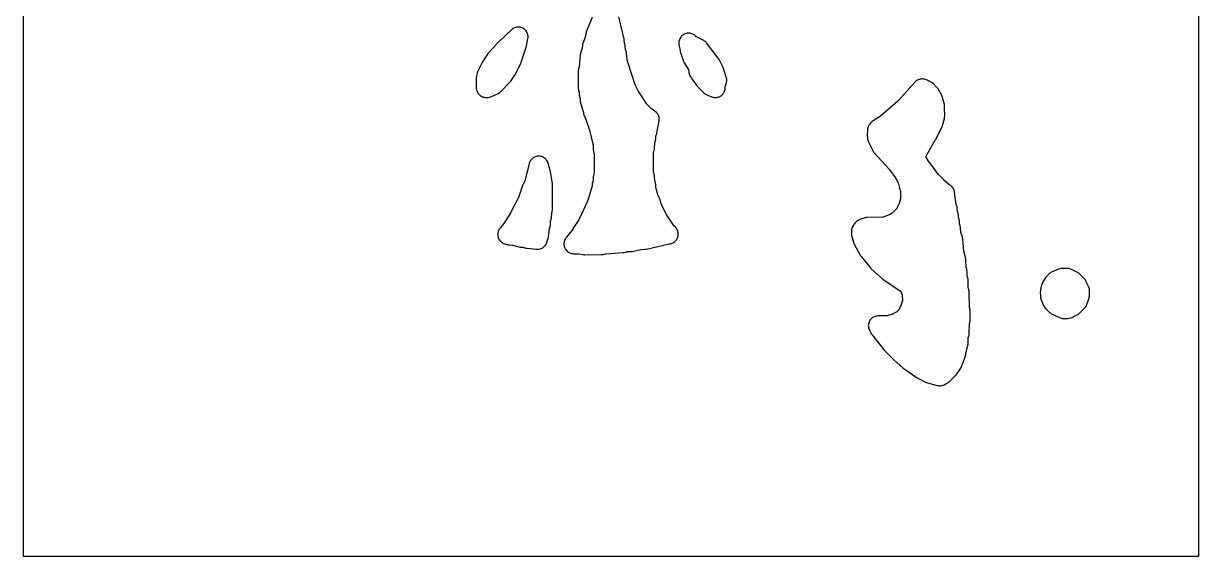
# Model space of a CAD drawing. Header units: millimetres. Extents: x 0 to 300, y 0 to 300.
# Drawn here: x 0 to 300, y 0 to 136.2 of the extents above; entities that cross this region are included whole.
import ezdxf

# ---------------------------------------------------------------- set-up
doc = ezdxf.new("R2010")
doc.units = ezdxf.units.MM
doc.layers.add('CUT', color=7, linetype='CONTINUOUS')

msp = doc.modelspace()

# ---------------------------------------------------------------- linework, layer by layer
at = {"layer": 'CUT'}
for points in [[(299.9634, 299.9386), (299.9634, 0.0614), (299.9606, 0.0029), (299.9021, 0), (0.0614, 0), (0.0029, 0.0029), (0, 0.0614), (0, 299.9386), (0.0029, 299.9971), (0.0614, 300), (299.9021, 300), (299.9606, 299.9971)], [(115.883, 118.5719), (116.0105, 118.3625), (116.1579, 118.1666), (116.3238, 117.986), (116.5066, 117.8226), (116.7044, 117.6779), (116.9156, 117.5532), (117.1379, 117.4499), (117.3692, 117.3688), (117.6074, 117.3107), (117.8502, 117.2763), (118.0951, 117.2658), (118.4322, 117.2679), (118.6921, 117.283), (118.9491, 117.3252), (119.2002, 117.3938), (119.4429, 117.4882), (121.0463, 118.21), (121.2495, 118.3128), (121.4424, 118.4337), (121.6236, 118.5717), (121.7915, 118.7255), (124.1002, 121.0438), (124.257, 121.2167), (124.397, 121.4035), (125.2764, 122.6984), (125.4433, 122.983), (126.926, 125.9424), (127.0621, 126.2701), (128.3572, 130.1469), (128.4455, 130.4908), (128.7757, 132.3027), (128.8075, 132.5417), (128.816, 132.7827), (128.8013, 133.0234), (128.7635, 133.2616), (128.7029, 133.495), (128.6201, 133.7215), (128.5159, 133.9389), (128.3912, 134.1453), (128.2472, 134.3388), (128.0853, 134.5174), (127.9068, 134.6797), (127.7136, 134.8239), (127.5074, 134.9489), (127.2901, 135.0535), (127.0637, 135.1366), (126.8304, 135.1975), (126.5922, 135.2356), (126.3516, 135.2507), (126.1106, 135.2424), (125.8715, 135.211), (125.6365, 135.1567), (125.4079, 135.0801), (125.1877, 134.9817), (124.978, 134.8626), (124.7808, 134.7238), (124.5978, 134.5667), (121.4436, 131.5817), (121.304, 131.4386), (118.4821, 128.3041), (118.2637, 128.0237), (117.3193, 126.6153), (117.1585, 126.3388), (115.9859, 123.9875), (115.9018, 123.7998), (115.8333, 123.6058), (115.7811, 123.4069), (115.6202, 122.6727), (115.5758, 122.3976), (115.5623, 122.1192), (115.5796, 119.7474), (115.5935, 119.5027), (115.6312, 119.2604), (115.6924, 119.023), (115.7767, 118.7928)], [(169.844, 123.6176), (169.8974, 123.3956), (169.9707, 123.1795), (170.0635, 122.9709), (170.3317, 122.4354), (170.4316, 122.2548), (170.5461, 122.0832), (171.8552, 120.2853), (171.9819, 120.1254), (172.1212, 119.9764), (173.4022, 118.7138), (173.5399, 118.5879), (173.6866, 118.4726), (174.2912, 118.0328), (174.4733, 117.9121), (174.6653, 117.8078), (174.8656, 117.7207), (175.6346, 117.4254), (175.8551, 117.3523), (176.0815, 117.3), (176.3118, 117.2689), (176.544, 117.2593), (176.6378, 117.2598), (176.8865, 117.2735), (177.1326, 117.312), (177.3737, 117.3747), (177.6073, 117.4611), (177.8312, 117.5703), (178.0431, 117.7012), (178.2409, 117.8526), (178.4227, 118.0229), (178.5866, 118.2105), (178.731, 118.4134), (178.8546, 118.6298), (178.9559, 118.8573), (179.0342, 119.0938), (179.0885, 119.3369), (179.1184, 119.5842), (179.158, 120.147), (179.1596, 120.1639), (179.1655, 120.2004), (179.1748, 120.2363), (179.18, 120.252), (179.3869, 120.831), (179.4556, 121.0562), (179.5028, 121.2869), (179.5281, 121.5211), (179.5313, 121.7565), (179.5122, 121.9912), (179.4712, 122.2231), (179.4086, 122.4501), (178.5963, 124.9311), (178.532, 125.1053), (178.455, 125.2743), (177.7956, 126.5887), (177.6859, 126.7847), (177.5591, 126.9701), (174.3976, 131.1743), (174.2449, 131.3584), (174.0753, 131.527), (173.8903, 131.6787), (173.6917, 131.8119), (173.4813, 131.9256), (171.7854, 132.7396), (171.7697, 132.7475), (171.7374, 132.767), (171.6782, 132.8311), (171.6284, 132.8902), (171.4524, 133.0615), (171.2605, 133.2147), (171.0544, 133.3484), (170.8363, 133.4612), (170.6081, 133.552), (170.3721, 133.62), (170.1306, 133.6646), (169.8859, 133.6852), (169.6404, 133.6817), (169.3963, 133.6542), (169.1562, 133.6028), (168.9222, 133.5281), (168.6967, 133.4308), (168.4818, 133.3119), (168.2797, 133.1725), (168.0922, 133.0139), (167.9211, 132.8376), (167.7682, 132.6455), (167.6349, 132.4392), (167.5224, 132.2209), (167.432, 131.9926), (167.3643, 131.7565), (167.3202, 131.5149), (167.2999, 131.2701), (167.3038, 131.0246), (167.3317, 130.7806), (167.602, 129.1393), (167.6422, 128.944), (167.6978, 128.7526), (168.3873, 126.691), (168.4655, 126.4871), (168.5613, 126.2907), (168.6739, 126.1035), (169.7158, 124.5303), (169.7254, 124.5149), (169.7437, 124.4805), (169.7513, 124.4423), (169.7535, 124.4242), (169.8111, 123.8435)], [(211.3641, 83.1035), (211.3507, 82.5251), (211.3575, 82.2746), (211.3893, 82.026), (211.4459, 81.7818), (211.878, 80.2664), (211.9707, 79.9994), (212.093, 79.7446), (213.6171, 76.9809), (213.7309, 76.7944), (213.8604, 76.6186), (216.209, 73.7069), (216.3436, 73.5533), (216.4903, 73.4112), (219.3467, 70.8622), (219.6059, 70.6599), (223.89, 67.7478), (223.9367, 67.7128), (223.9623, 67.6603), (224.3124, 66.8463), (224.3192, 66.8296), (224.331, 66.7926), (224.3355, 66.754), (224.3363, 66.736), (224.3653, 65.3278), (224.3652, 65.3078), (224.3615, 65.265), (224.3533, 65.2228), (224.3479, 65.2036), (224.0647, 64.2835), (224.063, 64.2786), (224.0339, 64.2049), (224.0262, 64.1886), (223.5001, 63.1345), (223.4911, 63.1175), (223.4688, 63.0824), (223.443, 63.0498), (223.4299, 63.0356), (222.8629, 62.4526), (222.8483, 62.4384), (222.8146, 62.4106), (222.7781, 62.3865), (222.7603, 62.3768), (221.7035, 61.8342), (221.6836, 61.8247), (221.5942, 61.7914), (221.5729, 61.7856), (220.4271, 61.5064), (220.4071, 61.5021), (220.3194, 61.4907), (220.299, 61.4897), (218.1182, 61.4436), (217.8789, 61.427), (217.6423, 61.3876), (217.4106, 61.3257), (217.1859, 61.2419), (216.9703, 61.1369), (216.7657, 61.0118), (216.574, 60.8676), (216.397, 60.7057), (216.2364, 60.5276), (216.0936, 60.3349), (215.9698, 60.1294), (215.8664, 59.913), (215.7841, 59.6877), (215.7239, 59.4556), (215.6861, 59.2187), (215.6712, 58.9794), (215.6794, 58.7397), (215.7104, 58.5018), (215.7641, 58.2681), (215.84, 58.0406), (215.9373, 57.8213), (216.284, 57.1317), (216.416, 56.9006), (216.5719, 56.6848), (219.7585, 52.7346), (219.9192, 52.554), (222.0187, 50.4126), (222.1588, 50.2803), (224.5969, 48.1498), (224.8101, 47.983), (228.1377, 45.6581), (228.4496, 45.4723), (230.2995, 44.5453), (230.5287, 44.4445), (230.7668, 44.3672), (233.2364, 43.6992), (233.4922, 43.6442), (233.7524, 43.6162), (234.014, 43.6156), (234.2743, 43.6423), (234.5304, 43.6961), (234.7794, 43.7764), (235.0187, 43.8822), (235.7457, 44.2504), (235.9691, 44.3785), (236.1782, 44.5288), (236.3707, 44.6998), (238.0313, 46.3359), (238.2153, 46.5382), (238.3762, 46.7595), (239.1032, 47.884), (239.2487, 48.1414), (239.6715, 49.0042), (239.7983, 49.314), (240.5383, 51.5357), (240.6083, 51.7895), (241.0867, 53.9677), (241.1264, 54.2003), (241.1439, 54.4356), (241.1804, 55.7653), (241.1812, 55.7824), (241.1857, 55.8193), (241.1935, 55.8558), (241.198, 55.8718), (241.3155, 56.2489), (241.3758, 56.4813), (241.4136, 56.7185), (241.4284, 56.9582), (241.4608, 59.325), (241.4615, 59.3435), (241.466, 59.3832), (241.4744, 59.4223), (241.4796, 59.4401), (241.5775, 59.7457), (241.6428, 59.9919), (241.6828, 60.2436), (241.6968, 60.498), (241.7049, 62.3694), (241.6972, 62.5765), (241.6724, 62.7823), (241.6306, 62.9854), (241.4833, 63.5755), (241.4787, 63.5968), (241.4666, 63.6902), (241.4657, 63.712), (241.4194, 67.5008), (241.4038, 67.7507), (241.3633, 67.9978), (241.2982, 68.2396), (241.2049, 68.528), (241.1997, 68.5457), (241.1912, 68.5844), (241.1866, 68.6238), (241.1858, 68.6422), (241.1505, 70.548), (241.1313, 70.8141), (241.0839, 71.0767), (241.0087, 71.3327), (240.9274, 71.5635), (240.9214, 71.582), (240.9116, 71.6227), (240.9061, 71.6641), (240.9051, 71.6835), (240.8723, 72.8462), (240.8497, 73.1185), (240.7975, 73.3866), (240.7163, 73.6475), (240.6489, 73.8288), (240.6422, 73.8485), (240.6313, 73.892), (240.6253, 73.9365), (240.6242, 73.9573), (240.5897, 75.487), (240.5712, 75.7391), (240.5273, 75.988), (240.1014, 77.85), (240.0869, 77.9243), (240.0771, 77.9993), (239.7781, 81.0436), (239.7407, 81.2939), (239.6781, 81.5392), (239.2691, 82.8592), (239.2676, 82.8644), (239.2564, 82.9152), (239.253, 82.942), (239.2515, 82.9661), (239.217, 83.8779), (239.1978, 84.107), (239.1576, 84.3333), (239.0967, 84.555), (239.0158, 84.7702), (238.9921, 84.8254), (238.9857, 84.8413), (238.9743, 84.8764), (238.9695, 84.9126), (238.9684, 84.9299), (238.9437, 85.5375), (238.9241, 85.7649), (238.8837, 85.9896), (238.8231, 86.2097), (238.7426, 86.4233), (238.7152, 86.4871), (238.7088, 86.503), (238.6973, 86.5381), (238.6925, 86.5743), (238.6914, 86.5916), (238.6668, 87.1992), (238.6471, 87.4266), (238.6068, 87.6513), (238.5461, 87.8714), (238.4656, 88.085), (238.4382, 88.1488), (238.4318, 88.1647), (238.4204, 88.1998), (238.4156, 88.236), (238.4145, 88.2533), (238.3898, 88.8609), (238.3702, 89.0883), (238.3298, 89.313), (238.2692, 89.5331), (238.1887, 89.7467), (238.1609, 89.8113), (238.1546, 89.8269), (238.1433, 89.8617), (238.1351, 89.8974), (238.1325, 89.9135), (237.6984, 93.0818), (237.6528, 93.3245), (237.5835, 93.5616), (237.4911, 93.7906), (237.3766, 94.0094), (237.2411, 94.2159), (237.0859, 94.408), (236.9124, 94.5838), (236.7225, 94.7417), (236.5179, 94.88), (236.3007, 94.9975), (236.2142, 95.0337), (236.1466, 95.0662), (236.1146, 95.0905), (236.1013, 95.1022), (234.8837, 96.2335), (234.8536, 96.2625), (234.8245, 96.2926), (233.5974, 97.6047), (233.5565, 97.6507), (233.518, 97.6989), (231.1077, 100.8791), (231.0728, 100.9276), (231.0404, 100.9778), (230.4082, 102.0129), (230.3805, 102.0635), (230.4001, 102.1176), (230.5526, 102.4836), (230.5864, 102.5577), (230.625, 102.6294), (232.7745, 106.3155), (232.85, 106.455), (234.4273, 109.6031), (234.5307, 109.839), (234.6092, 110.0844), (235.0819, 111.8733), (235.1285, 112.0875), (235.1562, 112.3049), (235.1648, 112.5239), (235.1537, 114.8452), (235.1348, 115.1409), (235.0809, 115.4324), (234.6314, 117.2533), (234.5615, 117.4868), (234.4692, 117.7125), (234.3554, 117.928), (233.4633, 119.4345), (233.3518, 119.6064), (233.2266, 119.7686), (233.0885, 119.9199), (232.2909, 120.7252), (232.0645, 120.9276), (231.8153, 121.1011), (231.4963, 121.2954), (231.2387, 121.4323), (230.5478, 121.7495), (230.2946, 121.8495), (230.0321, 121.9213), (229.7633, 121.9641), (229.4915, 121.9775), (229.4095, 121.9771), (229.1502, 121.9622), (228.8938, 121.9205), (228.6431, 121.8524), (228.4009, 121.7587), (228.1696, 121.6404), (227.9519, 121.4987), (227.7501, 121.3351), (227.5664, 121.1515), (223.3093, 116.4319), (223.2556, 116.376), (223.1985, 116.3236), (218.8469, 112.5819), (218.795, 112.5397), (218.741, 112.5005), (216.6792, 111.0868), (216.4796, 110.9346), (216.2962, 110.7632), (216.1309, 110.5742), (215.9854, 110.3696), (215.8517, 110.16), (215.7537, 109.9925), (215.6691, 109.8179), (215.6424, 109.7569), (215.5545, 109.5256), (215.4899, 109.2867), (215.4492, 109.0426), (215.4329, 108.7957), (215.4152, 107.7305), (215.4162, 107.6081), (215.434, 107.059), (215.4526, 106.8255), (215.4929, 106.5947), (215.5547, 106.3687), (215.697, 105.93), (215.7666, 105.7416), (215.8511, 105.5594), (216.8163, 103.68), (216.9242, 103.4907), (217.0481, 103.3115), (217.1872, 103.1438), (221.0225, 98.9093), (221.0651, 98.8597), (221.1049, 98.8079), (222.6345, 96.7061), (222.6441, 96.6924), (222.68, 96.6332), (222.6877, 96.6184), (223.2251, 95.5366), (223.2329, 95.5201), (223.2601, 95.4497), (223.2621, 95.4433), (223.2655, 95.4323), (223.8348, 93.4348), (223.8393, 93.4176), (223.8462, 93.3812), (223.8498, 93.3443), (223.8503, 93.327), (223.8652, 91.4788), (223.8651, 91.4734), (223.8615, 91.4227), (223.8575, 91.3975), (223.8522, 91.3737), (223.5609, 90.1911), (223.5548, 90.1692), (223.5219, 90.0807), (223.5122, 90.0601), (223.47, 89.9773), (223.4638, 89.9652), (223.3147, 89.6725), (222.944, 88.945), (222.9346, 88.9276), (222.9127, 88.8934), (222.8874, 88.8615), (222.874, 88.847), (221.8133, 87.7517), (221.8009, 87.7395), (221.7735, 87.7158), (221.7441, 87.6945), (221.7297, 87.6855), (221.062, 87.2877), (221.0468, 87.2791), (220.9819, 87.2478), (220.9658, 87.2413), (219.4417, 86.6637), (219.4256, 86.658), (219.3917, 86.6484), (219.3569, 86.6448), (219.3397, 86.6441), (215.3374, 86.5725), (215.09, 86.5557), (214.8456, 86.5146), (214.6064, 86.4495), (213.6725, 86.1447), (213.4543, 86.062), (213.2448, 85.9594), (213.0458, 85.8376), (212.8589, 85.6978), (212.6859, 85.5413), (212.2529, 85.1109), (212.08, 84.9204), (211.9276, 84.7131), (211.7973, 84.4913), (211.6454, 84.1993), (211.5495, 83.9923), (211.4728, 83.7774), (211.4161, 83.5564), (211.3797, 83.3311)], [(121.143, 82.9246), (121.0922, 82.689), (121.0644, 82.4497), (121.0598, 82.2087), (121.0784, 81.9685), (121.12, 81.7312), (121.1843, 81.499), (121.2706, 81.274), (121.3782, 81.0584), (121.506, 80.8542), (121.6529, 80.6632), (121.8176, 80.4872), (121.9984, 80.3279), (122.1936, 80.1868), (122.4016, 80.0651), (122.6203, 79.964), (122.8478, 79.8844), (123.0818, 79.8271), (123.0832, 79.8268), (123.121, 79.8156), (123.138, 79.8091), (123.2465, 79.7649), (123.4487, 79.6924), (123.6564, 79.6376), (123.868, 79.6008), (124.082, 79.5823), (124.7266, 79.5544), (124.7468, 79.5529), (124.8334, 79.5397), (124.8531, 79.5351), (126.475, 79.1052), (126.7167, 79.0538), (126.9623, 79.0265), (127.5821, 78.9885), (127.5997, 78.987), (127.6371, 78.9811), (127.6727, 78.9684), (127.6889, 78.9613), (127.7154, 78.9489), (127.9778, 78.8439), (128.2504, 78.7692), (128.5297, 78.7258), (130.9652, 78.4869), (131.2056, 78.475), (131.4461, 78.4862), (131.6843, 78.5205), (131.9182, 78.5776), (132.1455, 78.6569), (132.3641, 78.7577), (132.572, 78.879), (132.7672, 79.0198), (132.948, 79.1787), (133.1127, 79.3543), (133.2598, 79.5449), (133.3878, 79.7487), (133.4956, 79.9639), (133.5823, 80.1885), (133.8814, 81.0911), (133.9458, 81.3218), (133.9878, 81.5575), (134.2817, 83.8345), (134.2844, 83.8518), (134.2926, 83.8885), (134.3043, 83.9243), (134.3108, 83.9405), (134.3282, 83.9809), (134.4104, 84.1988), (134.472, 84.4233), (134.5124, 84.6526), (134.5313, 84.8847), (134.5613, 85.7514), (134.5622, 85.7683), (134.5668, 85.8045), (134.5777, 85.839), (134.5839, 85.855), (134.6157, 85.9309), (134.6933, 86.143), (134.7515, 86.3612), (134.7897, 86.5838), (134.8077, 86.8089), (134.8383, 87.6921), (134.8386, 87.6975), (134.8443, 87.7459), (134.8528, 87.7737), (134.8613, 87.7967), (134.8669, 87.8105), (134.945, 88.0349), (135.0015, 88.2657), (135.0358, 88.5008), (135.0476, 88.7381), (135.061, 94.7679), (135.0537, 94.9643), (135.031, 95.1596), (134.5378, 98.3144), (134.463, 98.6446), (133.9125, 100.4852), (133.8323, 100.7127), (133.7306, 100.9314), (133.6083, 101.1392), (133.4666, 101.3343), (133.3067, 101.5149), (133.1301, 101.6792), (132.9385, 101.8257), (132.7338, 101.953), (132.5176, 102.0601), (132.2922, 102.1458), (132.0596, 102.2094), (131.8219, 102.2503), (131.5814, 102.2681), (131.3403, 102.2627), (131.1009, 102.234), (130.8653, 102.1824), (130.6358, 102.1084), (130.4144, 102.0125), (130.2034, 101.8958), (130.0046, 101.7593), (129.8198, 101.6043), (129.6509, 101.4322), (129.4993, 101.2446), (129.3665, 101.0433), (129.2537, 100.8302), (129.162, 100.6071), (129.0922, 100.3763), (127.9656, 95.8777), (127.9596, 95.8563), (127.9255, 95.7667), (127.9158, 95.7467), (127.5723, 95.09), (127.4902, 94.9171), (127.4215, 94.7384), (126.5685, 92.2371), (126.5399, 92.1617), (126.5063, 92.0884), (124.3628, 87.806), (124.3325, 87.7495), (124.2993, 87.6946), (122.3714, 84.6978), (122.3684, 84.6933), (122.3184, 84.6279), (122.3061, 84.6138), (121.7166, 83.9713), (121.5624, 83.7861), (121.4268, 83.5869), (121.311, 83.3756), (121.2161, 83.1541)], [(260.3344, 64.3241), (260.4457, 64.0963), (260.5796, 63.8809), (260.9446, 63.3551), (261.0853, 63.1713), (261.2424, 63.0012), (261.7458, 62.5045), (261.9065, 62.3591), (262.0791, 62.2283), (262.2624, 62.1128), (262.455, 62.0137), (264.6412, 61.0059), (264.8844, 60.9089), (265.1364, 60.8378), (265.3944, 60.7935), (265.6557, 60.7764), (266.2236, 60.7691), (266.4354, 60.7754), (266.6459, 60.7996), (266.8535, 60.8414), (267.4353, 60.9847), (267.7096, 61.0692), (267.9724, 61.1846), (268.9918, 61.704), (269.2172, 61.834), (269.4278, 61.9867), (269.6215, 62.1605), (270.8804, 63.4149), (271.0362, 63.5851), (271.1755, 63.7689), (271.2974, 63.9647), (271.4006, 64.171), (271.4845, 64.3859), (272.0202, 65.972), (272.0927, 66.2326), (272.1367, 66.4995), (272.1516, 66.7696), (272.1526, 67.7597), (272.1393, 68.0197), (272.099, 68.277), (272.0321, 68.5287), (271.9395, 68.7721), (271.2349, 70.3674), (271.133, 70.5723), (271.0127, 70.767), (270.8752, 70.9499), (270.7215, 71.1194), (269.692, 72.1556), (269.523, 72.3107), (269.3406, 72.4497), (269.1462, 72.5713), (268.9414, 72.6747), (267.3501, 73.3883), (267.106, 73.4827), (266.8535, 73.5511), (266.5952, 73.5927), (266.3339, 73.6071), (265.4756, 73.6094), (265.1704, 73.5916), (264.8696, 73.5365), (264.2238, 73.3771), (264.0268, 73.3198), (263.8351, 73.2465), (262.5796, 72.7064), (262.3722, 72.6055), (262.1749, 72.486), (261.9895, 72.3488), (261.8175, 72.1951), (261.2071, 71.5967), (261.0028, 71.3704), (260.8276, 71.1209), (260.3133, 70.2845), (260.1791, 70.0359), (260.0739, 69.7737), (259.902, 69.2637), (259.8363, 69.033), (259.644, 68.2084), (259.5936, 67.9142), (259.5787, 67.6162), (259.589, 66.5561), (259.6035, 66.3102), (259.6421, 66.067), (259.7045, 65.8287), (259.79, 65.5978)]]:
    msp.add_lwpolyline(points, close=True, dxfattribs=at)
msp.add_lwpolyline([(145.1593, 137.7238), (143.681, 134.0307), (143.6062, 133.8163), (143.5513, 133.596), (143.5165, 133.3717), (143.4779, 133.0158), (143.4772, 133.0108), (143.4682, 132.9629), (143.4614, 132.9386), (143.4541, 132.9172), (142.84, 131.2552), (142.7684, 131.0289), (142.7186, 130.7969), (142.691, 130.5612), (142.6537, 130.0224), (142.6516, 130.0004), (142.6338, 129.9066), (142.6278, 129.8854), (142.2292, 128.6171), (142.1645, 128.3662), (142.126, 128.11), (141.8314, 125.0866), (141.8308, 125.0814), (141.8221, 125.0325), (141.8154, 125.0077), (141.808, 124.9858), (141.7557, 124.8415), (141.6908, 124.635), (141.644, 124.4237), (141.6157, 124.2091), (141.606, 123.9928), (141.6004, 119.8435), (141.6141, 119.5784), (141.6559, 119.3163), (141.7252, 119.0601), (141.8117, 118.7966), (141.8167, 118.7801), (141.8251, 118.7438), (141.83, 118.7067), (141.8311, 118.6901), (141.8569, 118.0755), (141.8771, 117.8459), (141.9184, 117.6191), (141.9805, 117.3971), (142.0627, 117.1817), (142.0838, 117.1333), (142.0903, 117.1172), (142.102, 117.0818), (142.1069, 117.0453), (142.1081, 117.0278), (142.1391, 116.2878), (142.1587, 116.0631), (142.1985, 115.8411), (142.2581, 115.6236), (142.8992, 113.6401), (142.9047, 113.6214), (142.9222, 113.5392), (142.9247, 113.5199), (142.9462, 113.3171), (142.9821, 113.0843), (143.0397, 112.8558), (143.1185, 112.6338), (143.2179, 112.4202), (143.4343, 112.0073), (143.4366, 112.0027), (143.4673, 111.9315), (143.4732, 111.9149), (144.5619, 108.6503), (144.5786, 108.5957), (144.5928, 108.5404), (145.4034, 105.0161), (145.4069, 104.999), (145.417, 104.9242), (145.4181, 104.9067), (145.4582, 103.911), (145.4826, 103.6488), (145.5345, 103.3906), (145.6132, 103.1394), (145.6778, 102.9659), (145.6796, 102.9607), (145.693, 102.913), (145.6956, 102.8835), (145.6964, 102.8586), (145.708, 98.1399), (145.7075, 98.1203), (145.7033, 98.0784), (145.6946, 98.0372), (145.6891, 98.0184), (145.5848, 97.6932), (145.5243, 97.4693), (145.4848, 97.2407), (145.4667, 97.0094), (145.4364, 96.0591), (145.4355, 96.0425), (145.4311, 96.0068), (145.4207, 95.9729), (145.4147, 95.9572), (145.3531, 95.8058), (145.2645, 95.5495), (145.2043, 95.2851), (145.173, 95.0158), (145.1458, 94.5728), (145.1438, 94.5507), (145.1266, 94.4561), (145.1207, 94.4347), (144.0353, 90.9049), (144.0077, 90.8254), (143.9746, 90.748), (141.8132, 86.1528), (141.7802, 86.088), (141.7433, 86.0252), (140.3631, 83.8324), (140.334, 83.7884), (140.303, 83.7457), (138.6329, 81.5502), (138.5939, 81.5015), (138.5776, 81.4821), (138.5783, 81.4814), (138.4453, 81.3154), (138.3099, 81.107), (138.196, 80.8861), (138.1045, 80.6551), (138.0364, 80.4161), (137.9923, 80.1716), (137.9728, 79.9239), (137.9779, 79.6754), (138.0077, 79.4287), (138.0618, 79.1862), (138.1397, 78.9503), (138.2407, 78.7232), (138.3637, 78.5073), (138.5076, 78.3047), (138.6708, 78.1173), (138.8518, 77.9471), (139.0489, 77.7957), (139.26, 77.6646), (139.483, 77.5551), (139.7158, 77.4683), (139.9561, 77.405), (140.2015, 77.3659), (140.4496, 77.3514), (141.6466, 77.3408), (141.6522, 77.3406), (141.7364, 77.3328), (141.7553, 77.3298), (142.7953, 77.1361), (143.0283, 77.1039), (143.2632, 77.0938), (147.529, 77.111), (147.7968, 77.1265), (148.0614, 77.1706), (148.3198, 77.2428), (148.5389, 77.3169), (148.544, 77.3185), (148.594, 77.3309), (148.6204, 77.335), (148.6443, 77.3371), (153.1044, 77.6314), (153.3833, 77.6657), (153.6566, 77.731), (153.9208, 77.8265), (154.0003, 77.8605), (154.0163, 77.8668), (154.0516, 77.8782), (154.088, 77.8829), (154.1054, 77.8839), (155.2249, 77.9244), (155.4609, 77.9442), (155.694, 77.9862), (157.6253, 78.4297), (157.6423, 78.4331), (157.7163, 78.4431), (157.7336, 78.4442), (158.5816, 78.4798), (158.8125, 78.5002), (159.0405, 78.5419), (164.4913, 79.8031), (164.5664, 79.818), (164.6423, 79.828), (164.8937, 79.8529), (165.141, 79.89), (165.3834, 79.9517), (165.6184, 80.0372), (165.8436, 80.1458), (166.0569, 80.2763), (166.2561, 80.4275), (166.4392, 80.5979), (166.6043, 80.7857), (166.7499, 80.989), (166.8744, 81.2059), (166.9766, 81.4341), (167.0556, 81.6714), (167.1104, 81.9154), (167.1405, 82.1636), (167.1458, 82.4136), (167.126, 82.6629), (167.0814, 82.909), (167.0124, 83.1494), (166.9198, 83.3816), (166.8044, 83.6035), (166.6675, 83.8127), (166.5103, 84.0072), (166.0638, 84.5065), (166.0114, 84.5693), (165.9634, 84.6357), (164.2703, 87.1522), (164.2293, 87.2176), (164.1926, 87.2856), (162.8678, 89.942), (162.8601, 89.9585), (162.8321, 90.0315), (162.8269, 90.0488), (162.5433, 91.0733), (162.4629, 91.3148), (162.3585, 91.547), (162.027, 92.1935), (162.0177, 92.2129), (161.985, 92.2999), (161.9792, 92.3206), (161.4491, 94.4438), (161.4453, 94.4605), (161.434, 94.5334), (161.4325, 94.5504), (161.403, 95.0184), (161.3709, 95.2898), (161.3094, 95.5561), (161.2191, 95.8141), (161.1621, 95.9522), (161.1561, 95.968), (161.1453, 96.0027), (161.1409, 96.0383), (161.14, 96.0553), (161.1099, 97.0001), (161.091, 97.237), (161.0498, 97.471), (160.9865, 97.7), (160.8903, 97.9934), (160.8846, 98.0123), (160.8756, 98.054), (160.8711, 98.0963), (160.8706, 98.1161), (160.8672, 103.2375), (160.8677, 103.2561), (160.8716, 103.2959), (160.8795, 103.3352), (160.8845, 103.3531), (160.9985, 103.7259), (161.0545, 103.9438), (161.0907, 104.1658), (161.1068, 104.3901), (161.1387, 105.5886), (161.1399, 105.6099), (161.1464, 105.6555), (161.158, 105.7001), (161.1652, 105.7202), (161.2304, 105.8889), (161.3142, 106.1456), (161.3697, 106.4099), (161.3964, 106.6786), (161.4277, 107.3723), (161.429, 107.3906), (161.4346, 107.4296), (161.4477, 107.4667), (161.455, 107.4835), (161.5144, 107.6109), (161.5973, 107.8108), (161.6626, 108.017), (161.7098, 108.2282), (162.251, 111.2589), (162.2818, 111.4973), (162.2896, 111.7375), (162.2743, 111.9773), (162.236, 112.2145), (162.1752, 112.447), (162.0923, 112.6726), (161.9881, 112.8891), (161.8636, 113.0947), (161.72, 113.2873), (161.5585, 113.4653), (161.3807, 113.627), (161.1882, 113.7708), (160.2901, 114.3767), (160.2743, 114.388), (160.2102, 114.4416), (160.1963, 114.4552), (159.0956, 115.5877), (159.0828, 115.6015), (159.0324, 115.665), (159.0218, 115.6806), (157.0852, 118.6931), (157.0526, 118.747), (157.0228, 118.8025), (156.2537, 120.3334), (156.2181, 120.4111), (156.1881, 120.4912), (154.2533, 126.2916), (154.248, 126.3089), (154.2305, 126.3852), (154.2277, 126.4031), (153.9438, 128.5871), (153.9027, 128.818), (153.8401, 129.0441), (153.7566, 129.2633), (153.6907, 129.4146), (153.6842, 129.4306), (153.6725, 129.466), (153.6676, 129.5026), (153.6664, 129.52), (153.6407, 130.1341), (153.6205, 130.3637), (153.5791, 130.5905), (153.5171, 130.8125), (153.4349, 131.0279), (153.4138, 131.0763), (153.4072, 131.0923), (153.3955, 131.1278), (153.3906, 131.1643), (153.3895, 131.1818), (153.3543, 132.0219), (153.3328, 132.2604), (153.2886, 132.4957), (152.0153, 137.8498)], dxfattribs=at)

doc.saveas('drawing.dxf')
